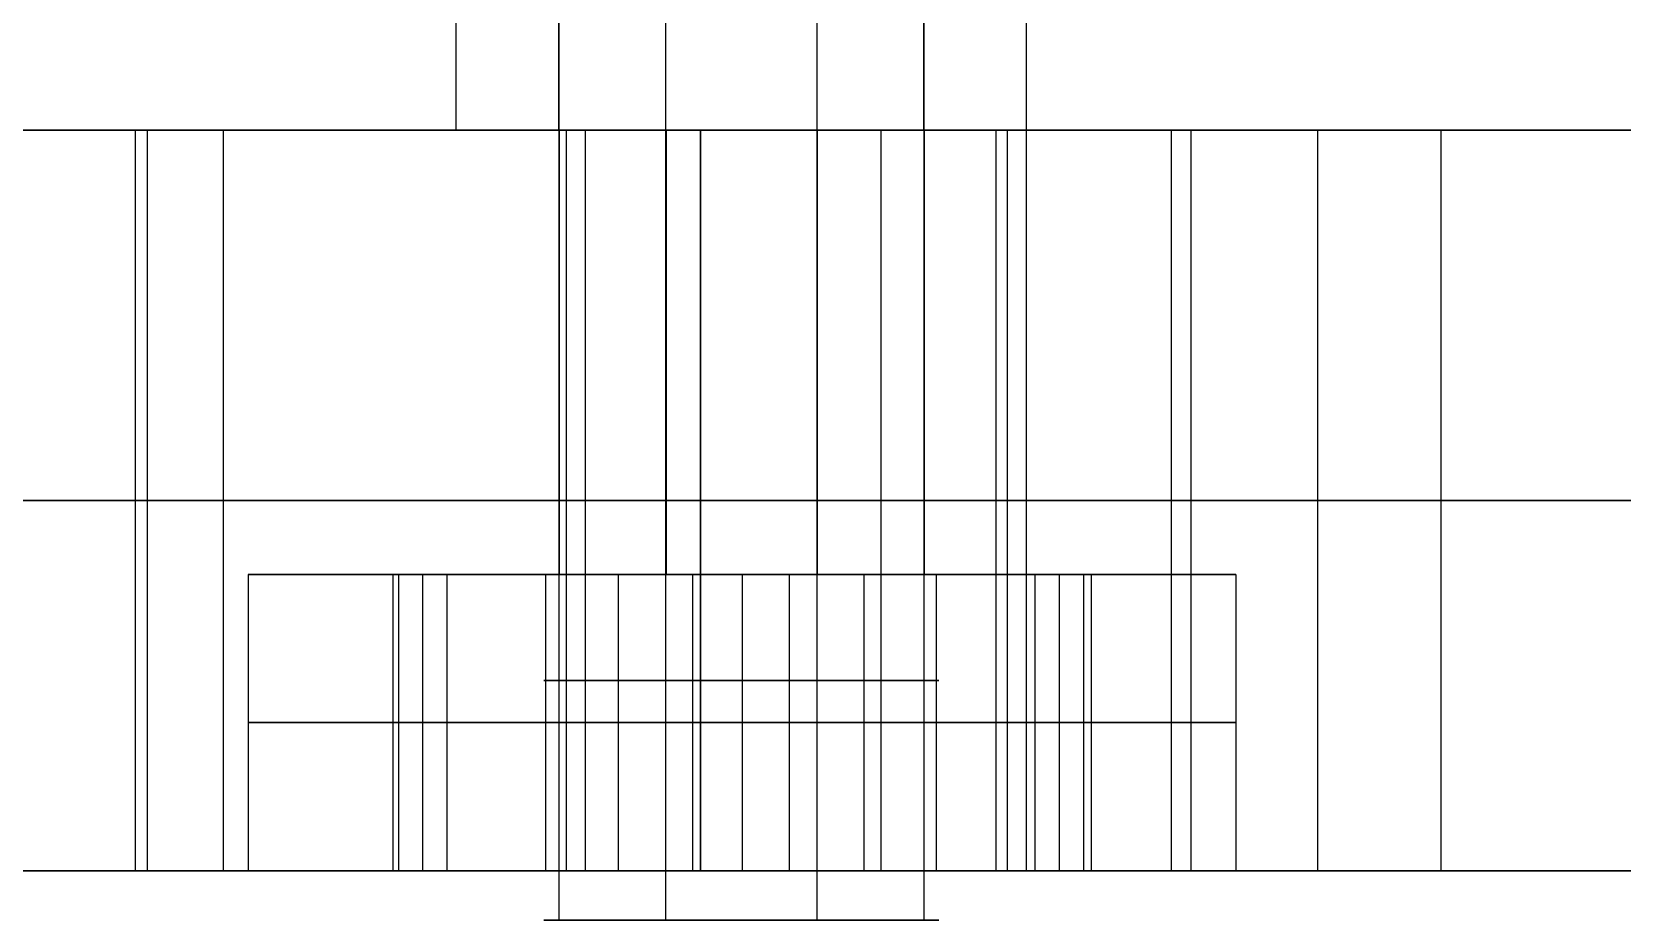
# Model space of a CAD drawing. Header units: millimetres. Extents: x 565 to 905, y -1671 to 168.
# Drawn here: x 671.46 to 703.66, y -64.03 to -46.04 of the extents above; entities that cross this region are included whole.
import ezdxf

# ---------------------------------------------------------------- set-up
doc = ezdxf.new("R2010")
doc.units = ezdxf.units.MM
doc.header["$MEASUREMENT"] = 0
doc.layers.add('V3', color=7, linetype='Continuous', true_color=0x000000)
doc.layers.add('V3 - steel', color=7, linetype='Continuous', true_color=0x191919)

msp = doc.modelspace()

# ---------------------------------------------------------------- linework, layer by layer
at = {"layer": 'V3'}
for p, q in [((661.037, -48.028, 222.659), (731.756, -48.028, 222.659)), ((681.841, -57.028, 343.679), (675.841, -57.028, 343.679)), ((678.77, -57.028, 113.392), (683.013, -57.028, 109.149)), ((678.77, -57.028, 99.25), (683.013, -57.028, 103.492)), ((685.841, -57.028, 353.679), (685.841, -57.028, 347.679)), ((685.841, -57.028, 339.679), (685.841, -57.028, 333.679)), ((688.67, -57.028, 103.492), (692.913, -57.028, 99.25)), ((688.67, -57.028, 109.149), (692.913, -57.028, 113.392)), ((695.841, -57.028, 343.679), (689.841, -57.028, 343.679)), ((661.037, -63.028, 222.659), (724.252, -63.028, 222.659))]:
    msp.add_line(p, q, dxfattribs=at)
for points, weights in [([(582, -48.028, 225), (582, -48.028, 324.977), (673.562, -48.028, 365.123)], [1, 0.837124392241, 1]), ([(663.453, -48.028, 265.46), (670.7, -48.028, 262.458), (675.342, -48.028, 268.782)], [1.00000013843, 0.786796083036, 1.00000013843]), ([(675.342, -48.028, 181.218), (670.7, -48.028, 187.542), (663.453, -48.028, 184.54)], [0.999999994481, 0.786795788127, 0.999999994481]), ([(673.562, -48.028, 365.123), (697.5, -48.028, 375.618), (697.5, -48.028, 401.756)], [1, 0.837124392241, 1]), ([(675.342, -48.028, 268.782), (682.061, -48.028, 277.939), (691.218, -48.028, 284.658)], [1.00000013843, 0.988425694834, 1.00000013291]), ([(691.218, -48.028, 165.342), (682.061, -48.028, 172.061), (675.342, -48.028, 181.218)], [1, 0.988425558009, 0.999999994481]), ([(691.218, -48.028, 284.658), (697.542, -48.028, 289.3), (694.54, -48.028, 296.547)], [1.00000013291, 0.786795998705, 0.999999929581]), ([(694.54, -48.028, 153.453), (697.542, -48.028, 160.7), (691.218, -48.028, 165.342)], [1, 0.786795974122, 1]), ([(582, -55.528, 225), (582, -55.528, 324.977), (673.562, -55.528, 365.123)], [1, 0.837124392241, 1]), ([(663.453, -55.528, 265.46), (670.7, -55.528, 262.458), (675.342, -55.528, 268.782)], [1.00000013843, 0.786796083036, 1.00000013843]), ([(675.342, -55.528, 181.218), (670.7, -55.528, 187.542), (663.453, -55.528, 184.54)], [0.999999994481, 0.786795788127, 0.999999994481]), ([(673.562, -55.528, 365.123), (697.5, -55.528, 375.618), (697.5, -55.528, 401.756)], [1, 0.837124392241, 1]), ([(675.342, -55.528, 268.782), (682.061, -55.528, 277.939), (691.218, -55.528, 284.658)], [1.00000013843, 0.988425694834, 1.00000013291]), ([(691.218, -55.528, 165.342), (682.061, -55.528, 172.061), (675.342, -55.528, 181.218)], [1, 0.988425558009, 0.999999994481]), ([(691.218, -55.528, 284.658), (697.542, -55.528, 289.3), (694.54, -55.528, 296.547)], [1.00000013291, 0.786795998705, 0.999999929581]), ([(694.54, -55.528, 153.453), (697.542, -55.528, 160.7), (691.218, -55.528, 165.342)], [1, 0.786795974122, 1]), ([(582, -63.028, 225), (582, -63.028, 324.977), (673.562, -63.028, 365.123)], [1, 0.837124392241, 1]), ([(663.453, -63.028, 265.46), (670.7, -63.028, 262.458), (675.342, -63.028, 268.782)], [1.00000013843, 0.786796083036, 1.00000013843]), ([(675.342, -63.028, 181.218), (670.7, -63.028, 187.542), (663.453, -63.028, 184.54)], [0.999999994481, 0.786795788127, 0.999999994481]), ([(673.562, -63.028, 365.123), (697.5, -63.028, 375.618), (697.5, -63.028, 401.756)], [1, 0.837124392241, 1]), ([(675.342, -63.028, 268.782), (682.061, -63.028, 277.939), (691.218, -63.028, 284.658)], [1.00000013843, 0.988425694834, 1.00000013291]), ([(691.218, -63.028, 165.342), (682.061, -63.028, 172.061), (675.342, -63.028, 181.218)], [1, 0.988425558009, 0.999999994481]), ([(691.218, -63.028, 284.658), (697.542, -63.028, 289.3), (694.54, -63.028, 296.547)], [1.00000013291, 0.786795998705, 0.999999929581]), ([(694.54, -63.028, 153.453), (697.542, -63.028, 160.7), (691.218, -63.028, 165.342)], [1, 0.786795974122, 1])]:
    msp.add_rational_spline(points, weights, degree=2, dxfattribs=at)
for points in [[(602, -48.028), (735, -48.028), (868, -48.028)], [(602, -48.028, 15), (735, -48.028, 15), (868, -48.028, 15)], [(602, -48.028, 7.5), (735, -48.028, 7.5), (868, -48.028, 7.5)], [(602, -48.028, 15), (735, -48.028, 15), (868, -48.028, 15)], [(602, -48.028, 30), (735, -48.028, 30), (868, -48.028, 30)], [(602, -48.028, 22.5), (735, -48.028, 22.5), (868, -48.028, 22.5)], [(685, -48.028), (665, -48.028), (645, -48.028)], [(673.562, -63.028, 365.123), (673.562, -55.528, 365.123), (673.562, -48.028, 365.123)], [(673.804, -63.028, 315.2), (673.804, -55.528, 315.2), (673.804, -48.028, 315.2)], [(673.804, -63.028, 134.8), (673.804, -55.528, 134.8), (673.804, -48.028, 134.8)], [(675.342, -63.028, 268.782), (675.342, -55.528, 268.782), (675.342, -48.028, 268.782)], [(675.342, -63.028, 181.218), (675.342, -55.528, 181.218), (675.342, -48.028, 181.218)], [(682.146, -57.028, 107.852), (682.146, -52.528, 107.852), (682.146, -48.028, 107.852)], [(682.146, -57.028, 342.149), (682.146, -52.528, 342.149), (682.146, -48.028, 342.149)], [(682.287, -63.028, 316.504), (682.287, -55.528, 316.504), (682.287, -48.028, 316.504)], [(682.287, -63.028, 133.496), (682.287, -55.528, 133.496), (682.287, -48.028, 133.496)], [(682.674, -63.028, 277.326), (682.674, -55.528, 277.326), (682.674, -48.028, 277.326)], [(682.674, -63.028, 172.674), (682.674, -55.528, 172.674), (682.674, -48.028, 172.674)], [(684.311, -57.028, 102.625), (684.311, -52.528, 102.625), (684.311, -48.028, 102.625)], [(684.311, -57.028, 347.375), (684.311, -52.528, 347.375), (684.311, -48.028, 347.375)], [(685, -63.028, -15), (685, -55.528, -15), (685, -48.028, -15)], [(715, -48.028, -15), (700, -48.028, -15), (685, -48.028, -15)], [(685, -63.028), (685, -55.528), (685, -48.028)], [(685, -48.028, -15), (685, -48.028, -7.5), (685, -48.028)], [(685, -63.028, -7.5), (685, -55.528, -7.5), (685, -48.028, -7.5)], [(685, -48.028, -15), (685, -48.028, -7.5), (685, -48.028)], [(685, -48.028, -15), (685, -55.528, -15), (685, -63.028, -15)], [(715, -48.028, -15), (700, -48.028, -15), (685, -48.028, -15)], [(685, -48.028), (685, -55.528), (685, -63.028)], [(685, -48.028), (700, -48.028), (715, -48.028)], [(685, -48.028, -7.5), (685, -55.528, -7.5), (685, -63.028, -7.5)], [(687.372, -57.028, 110.016), (687.372, -52.528, 110.016), (687.372, -48.028, 110.016)], [(687.372, -57.028, 339.984), (687.372, -52.528, 339.984), (687.372, -48.028, 339.984)], [(688.657, -63.028, 310.751), (688.657, -55.528, 310.751), (688.657, -48.028, 310.751)], [(694.54, -48.028, 296.547), (691.598, -48.028, 303.649), (688.657, -48.028, 310.751)], [(688.657, -63.028, 139.249), (688.657, -55.528, 139.249), (688.657, -48.028, 139.249)], [(688.657, -48.028, 139.249), (691.598, -48.028, 146.351), (694.54, -48.028, 153.453)], [(689.537, -57.028, 345.21), (689.537, -52.528, 345.21), (689.537, -48.028, 345.21)], [(689.537, -57.028, 104.79), (689.537, -52.528, 104.79), (689.537, -48.028, 104.79)], [(690.985, -63.028, 379.876), (690.985, -55.528, 379.876), (690.985, -48.028, 379.876)], [(691.218, -63.028, 284.658), (691.218, -55.528, 284.658), (691.218, -48.028, 284.658)], [(691.218, -63.028, 165.342), (691.218, -55.528, 165.342), (691.218, -48.028, 165.342)], [(691.598, -63.028, 303.649), (691.598, -55.528, 303.649), (691.598, -48.028, 303.649)], [(691.598, -63.028, 146.351), (691.598, -55.528, 146.351), (691.598, -48.028, 146.351)], [(694.54, -63.028, 296.547), (694.54, -55.528, 296.547), (694.54, -48.028, 296.547)], [(694.54, -63.028, 153.453), (694.54, -55.528, 153.453), (694.54, -48.028, 153.453)], [(694.932, -63.028, 290.029), (694.932, -55.528, 290.029), (694.932, -48.028, 290.029)], [(694.932, -63.028, 159.971), (694.932, -55.528, 159.971), (694.932, -48.028, 159.971)], [(697.5, -63.028, 401.756), (697.5, -55.528, 401.756), (697.5, -48.028, 401.756)], [(697.5, -63.028, 415.319), (697.5, -55.528, 415.319), (697.5, -48.028, 415.319)], [(697.5, -48.028, 401.756), (697.5, -48.028, 408.538), (697.5, -48.028, 415.319)], [(697.5, -63.028, 408.538), (697.5, -55.528, 408.538), (697.5, -48.028, 408.538)], [(700, -63.028, -15), (700, -55.528, -15), (700, -48.028, -15)], [(685, -55.528), (665, -55.528), (645, -55.528)], [(715, -55.528, -15), (700, -55.528, -15), (685, -55.528, -15)], [(685, -55.528, -15), (685, -55.528, -7.5), (685, -55.528)], [(685, -55.528, -15), (685, -55.528, -7.5), (685, -55.528)], [(694.54, -55.528, 296.547), (691.598, -55.528, 303.649), (688.657, -55.528, 310.751)], [(688.657, -55.528, 139.249), (691.598, -55.528, 146.351), (694.54, -55.528, 153.453)], [(697.5, -55.528, 401.756), (697.5, -55.528, 408.538), (697.5, -55.528, 415.319)], [(675.841, -57.028, 343.679), (675.841, -60.028, 343.679), (675.841, -63.028, 343.679)], [(678.77, -57.028, 113.392), (678.77, -60.028, 113.392), (678.77, -63.028, 113.392)], [(678.77, -57.028, 99.25), (678.77, -60.028, 99.25), (678.77, -63.028, 99.25)], [(685.841, -57.028, 333.679), (685.841, -60.028, 333.679), (685.841, -63.028, 333.679)], [(685.841, -57.028, 353.679), (685.841, -60.028, 353.679), (685.841, -63.028, 353.679)], [(692.913, -57.028, 99.25), (692.913, -60.028, 99.25), (692.913, -63.028, 99.25)], [(692.913, -57.028, 113.392), (692.913, -60.028, 113.392), (692.913, -63.028, 113.392)], [(695.841, -57.028, 343.679), (695.841, -60.028, 343.679), (695.841, -63.028, 343.679)], [(685, -63.028), (665, -63.028), (645, -63.028)], [(715, -63.028, -15), (700, -63.028, -15), (685, -63.028, -15)], [(685, -63.028, -15), (685, -63.028, -7.5), (685, -63.028)], [(685, -63.028, -15), (685, -63.028, -7.5), (685, -63.028)], [(685, -63.028, -15), (700, -63.028, -15), (715, -63.028, -15)], [(685, -63.028), (700, -63.028), (715, -63.028)], [(694.54, -63.028, 296.547), (691.598, -63.028, 303.649), (688.657, -63.028, 310.751)], [(688.657, -63.028, 139.249), (691.598, -63.028, 146.351), (694.54, -63.028, 153.453)], [(697.5, -63.028, 401.756), (697.5, -63.028, 408.538), (697.5, -63.028, 415.319)]]:
    msp.add_open_spline(points, degree=2, dxfattribs=at)
for points, weights, knots in [([(688.657, -48.028, 310.751), (686.838, -48.028, 315.141), (682.287, -48.028, 316.504), (677.735, -48.028, 317.867), (673.804, -48.028, 315.2), (656.524, -48.028, 303.476), (644.8, -48.028, 286.196), (642.133, -48.028, 282.265), (643.496, -48.028, 277.713), (644.859, -48.028, 273.162), (649.249, -48.028, 271.343)], [1, 0.903232170105, 1.00000004614, 0.903232147034, 1.00000004614, 0.982140243799, 1.00000004614, 0.903232276531, 1.00000013843, 0.903232230389, 1.00000013843], [2592.841646, 2592.841646, 2592.841646, 2601.712728, 2601.712728, 2610.583812, 2610.583812, 2651.846574, 2651.846574, 2660.717655, 2660.717655, 2669.58874, 2669.58874, 2669.58874]), ([(649.249, -48.028, 178.657), (644.859, -48.028, 176.838), (643.496, -48.028, 172.287), (642.133, -48.028, 167.735), (644.8, -48.028, 163.804), (656.524, -48.028, 146.524), (673.804, -48.028, 134.8), (677.735, -48.028, 132.133), (682.287, -48.028, 133.496), (686.838, -48.028, 134.859), (688.657, -48.028, 139.249)], [1, 0.903232105356, 1, 0.903232151499, 0.999999907715, 0.982140107843, 0.999999907715, 0.903232151499, 1, 0.903232105356, 1], [2927.449786, 2927.449786, 2927.449786, 2936.320871, 2936.320871, 2945.191951, 2945.191951, 2986.454714, 2986.454714, 2995.325794, 2995.325794, 3004.196879, 3004.196879, 3004.196879]), ([(689.537, -48.028, 345.21), (688.006, -48.028, 348.905), (684.311, -48.028, 347.375), (680.615, -48.028, 345.844), (682.146, -48.028, 342.149), (683.677, -48.028, 338.453), (687.372, -48.028, 339.984), (691.068, -48.028, 341.514), (689.537, -48.028, 345.21)], [0.999999860338, 0.707106851018, 1, 0.707106781187, 1, 0.707106781187, 1, 0.707106781187, 1], [3577.887452, 3577.887452, 3577.887452, 3584.170636, 3584.170636, 3590.453822, 3590.453822, 3596.737008, 3596.737008, 3603.020193, 3603.020193, 3603.020193]), ([(682.146, -48.028, 107.852), (680.615, -48.028, 104.156), (684.311, -48.028, 102.625), (688.006, -48.028, 101.095), (689.537, -48.028, 104.79), (691.068, -48.028, 108.486), (687.372, -48.028, 110.016), (683.677, -48.028, 111.547), (682.146, -48.028, 107.852)], [1, 0.707106781187, 1, 0.707106781187, 1, 0.707106781187, 1, 0.707106851018, 0.999999860338], [3653.285676, 3653.285676, 3653.285676, 3659.568862, 3659.568862, 3665.852047, 3665.852047, 3672.135233, 3672.135233, 3678.418417, 3678.418417, 3678.418417]), ([(697.5, -48.028, 415.319), (697.5, -48.028, 434.48), (711.313, -48.028, 447.759), (725.126, -48.028, 461.039), (744.272, -48.028, 460.284)], [1, 0.920066619709, 1, 0.920066619709, 1], [867.97622, 867.97622, 867.97622, 904.205344, 904.205344, 940.434468, 940.434468, 940.434468]), ([(688.657, -55.528, 310.751), (686.838, -55.528, 315.141), (682.287, -55.528, 316.504), (677.735, -55.528, 317.867), (673.804, -55.528, 315.2), (656.524, -55.528, 303.476), (644.8, -55.528, 286.196), (642.133, -55.528, 282.265), (643.496, -55.528, 277.713), (644.859, -55.528, 273.162), (649.249, -55.528, 271.343)], [1, 0.903232170105, 1.00000004614, 0.903232147034, 1.00000004614, 0.982140243799, 1.00000004614, 0.903232276531, 1.00000013843, 0.903232230389, 1.00000013843], [2592.841646, 2592.841646, 2592.841646, 2601.712728, 2601.712728, 2610.583812, 2610.583812, 2651.846574, 2651.846574, 2660.717655, 2660.717655, 2669.58874, 2669.58874, 2669.58874]), ([(649.249, -55.528, 178.657), (644.859, -55.528, 176.838), (643.496, -55.528, 172.287), (642.133, -55.528, 167.735), (644.8, -55.528, 163.804), (656.524, -55.528, 146.524), (673.804, -55.528, 134.8), (677.735, -55.528, 132.133), (682.287, -55.528, 133.496), (686.838, -55.528, 134.859), (688.657, -55.528, 139.249)], [1, 0.903232105356, 1, 0.903232151499, 0.999999907715, 0.982140107843, 0.999999907715, 0.903232151499, 1, 0.903232105356, 1], [2927.449786, 2927.449786, 2927.449786, 2936.320871, 2936.320871, 2945.191951, 2945.191951, 2986.454714, 2986.454714, 2995.325794, 2995.325794, 3004.196879, 3004.196879, 3004.196879]), ([(682.146, -55.528, 107.852), (680.615, -55.528, 104.156), (684.311, -55.528, 102.625), (688.006, -55.528, 101.095), (689.537, -55.528, 104.79), (691.068, -55.528, 108.486), (687.372, -55.528, 110.016), (683.677, -55.528, 111.547), (682.146, -55.528, 107.852)], [1, 0.707106781187, 1, 0.707106781187, 1, 0.707106781187, 1, 0.707106851018, 0.999999860338], [3653.285676, 3653.285676, 3653.285676, 3659.568862, 3659.568862, 3665.852047, 3665.852047, 3672.135233, 3672.135233, 3678.418417, 3678.418417, 3678.418417]), ([(689.537, -55.528, 345.21), (688.006, -55.528, 348.905), (684.311, -55.528, 347.375), (680.615, -55.528, 345.844), (682.146, -55.528, 342.149), (683.677, -55.528, 338.453), (687.372, -55.528, 339.984), (691.068, -55.528, 341.514), (689.537, -55.528, 345.21)], [0.999999860338, 0.707106851018, 1, 0.707106781187, 1, 0.707106781187, 1, 0.707106781187, 1], [3577.887452, 3577.887452, 3577.887452, 3584.170636, 3584.170636, 3590.453822, 3590.453822, 3596.737008, 3596.737008, 3603.020193, 3603.020193, 3603.020193]), ([(697.5, -55.528, 415.319), (697.5, -55.528, 434.48), (711.313, -55.528, 447.759), (725.126, -55.528, 461.039), (744.272, -55.528, 460.284)], [1, 0.920066619709, 1, 0.920066619709, 1], [867.97622, 867.97622, 867.97622, 904.205344, 904.205344, 940.434468, 940.434468, 940.434468]), ([(692.913, -57.028, 99.25), (699.984, -57.028, 106.321), (692.913, -57.028, 113.392), (685.841, -57.028, 120.463), (678.77, -57.028, 113.392), (671.699, -57.028, 106.321), (678.77, -57.028, 99.25), (685.841, -57.028, 92.179), (692.913, -57.028, 99.25)], [1, 0.707106781187, 1, 0.707106781187, 1, 0.707106781187, 1, 0.707106781187, 1], [-62.831853, -62.831853, -62.831853, -47.12389, -47.12389, -31.415927, -31.415927, -15.707963, -15.707963, 0, 0, 0]), ([(675.841, -57.028, 343.679), (675.841, -57.028, 333.679), (685.841, -57.028, 333.679), (695.841, -57.028, 333.679), (695.841, -57.028, 343.679), (695.841, -57.028, 353.679), (685.841, -57.028, 353.679), (675.841, -57.028, 353.679), (675.841, -57.028, 343.679)], [1, 0.707106781187, 1, 0.707106781187, 1, 0.707106781187, 1, 0.707106781187, 1], [-62.831853, -62.831853, -62.831853, -47.12389, -47.12389, -31.415927, -31.415927, -15.707963, -15.707963, 0, 0, 0]), ([(682.146, -57.028, 107.852), (683.677, -57.028, 111.547), (687.372, -57.028, 110.016), (691.068, -57.028, 108.486), (689.537, -57.028, 104.79), (688.006, -57.028, 101.095), (684.311, -57.028, 102.625), (680.615, -57.028, 104.156), (682.146, -57.028, 107.852)], [0.999999720675, 0.707106920849, 1, 0.707106781187, 1, 0.707106781187, 1, 0.707106781187, 1], [-3678.418417, -3678.418417, -3678.418417, -3672.135234, -3672.135234, -3665.852048, -3665.852048, -3659.568862, -3659.568862, -3653.285676, -3653.285676, -3653.285676]), ([(689.537, -57.028, 345.21), (691.068, -57.028, 341.514), (687.372, -57.028, 339.984), (683.677, -57.028, 338.453), (682.146, -57.028, 342.149), (680.615, -57.028, 345.844), (684.311, -57.028, 347.375), (688.006, -57.028, 348.905), (689.537, -57.028, 345.21)], [1, 0.707106781187, 1, 0.707106781187, 1, 0.707106781187, 1, 0.707106851018, 0.999999860338], [-3603.020193, -3603.020193, -3603.020193, -3596.737008, -3596.737008, -3590.453822, -3590.453822, -3584.170636, -3584.170636, -3577.887452, -3577.887452, -3577.887452]), ([(692.913, -60.028, 99.25), (699.984, -60.028, 106.321), (692.913, -60.028, 113.392), (685.841, -60.028, 120.463), (678.77, -60.028, 113.392), (671.699, -60.028, 106.321), (678.77, -60.028, 99.25), (685.841, -60.028, 92.179), (692.913, -60.028, 99.25)], [1, 0.707106781187, 1, 0.707106781187, 1, 0.707106781187, 1, 0.707106781187, 1], [-62.831853, -62.831853, -62.831853, -47.12389, -47.12389, -31.415927, -31.415927, -15.707963, -15.707963, 0, 0, 0]), ([(675.841, -60.028, 343.679), (675.841, -60.028, 333.679), (685.841, -60.028, 333.679), (695.841, -60.028, 333.679), (695.841, -60.028, 343.679), (695.841, -60.028, 353.679), (685.841, -60.028, 353.679), (675.841, -60.028, 353.679), (675.841, -60.028, 343.679)], [1, 0.707106781187, 1, 0.707106781187, 1, 0.707106781187, 1, 0.707106781187, 1], [-62.831853, -62.831853, -62.831853, -47.12389, -47.12389, -31.415927, -31.415927, -15.707963, -15.707963, 0, 0, 0]), ([(688.657, -63.028, 310.751), (686.838, -63.028, 315.141), (682.287, -63.028, 316.504), (677.735, -63.028, 317.867), (673.804, -63.028, 315.2), (656.524, -63.028, 303.476), (644.8, -63.028, 286.196), (642.133, -63.028, 282.265), (643.496, -63.028, 277.713), (644.859, -63.028, 273.162), (649.249, -63.028, 271.343)], [1, 0.903232170105, 1.00000004614, 0.903232147034, 1.00000004614, 0.982140243799, 1.00000004614, 0.903232276531, 1.00000013843, 0.903232230389, 1.00000013843], [2592.841646, 2592.841646, 2592.841646, 2601.712728, 2601.712728, 2610.583812, 2610.583812, 2651.846574, 2651.846574, 2660.717655, 2660.717655, 2669.58874, 2669.58874, 2669.58874]), ([(649.249, -63.028, 178.657), (644.859, -63.028, 176.838), (643.496, -63.028, 172.287), (642.133, -63.028, 167.735), (644.8, -63.028, 163.804), (656.524, -63.028, 146.524), (673.804, -63.028, 134.8), (677.735, -63.028, 132.133), (682.287, -63.028, 133.496), (686.838, -63.028, 134.859), (688.657, -63.028, 139.249)], [1, 0.903232105356, 1, 0.903232151499, 0.999999907715, 0.982140107843, 0.999999907715, 0.903232151499, 1, 0.903232105356, 1], [2927.449786, 2927.449786, 2927.449786, 2936.320871, 2936.320871, 2945.191951, 2945.191951, 2986.454714, 2986.454714, 2995.325794, 2995.325794, 3004.196879, 3004.196879, 3004.196879]), ([(692.913, -63.028, 99.25), (699.984, -63.028, 106.321), (692.913, -63.028, 113.392), (685.841, -63.028, 120.463), (678.77, -63.028, 113.392), (671.699, -63.028, 106.321), (678.77, -63.028, 99.25), (685.841, -63.028, 92.179), (692.913, -63.028, 99.25)], [1, 0.707106781187, 1, 0.707106781187, 1, 0.707106781187, 1, 0.707106781187, 1], [-62.831853, -62.831853, -62.831853, -47.12389, -47.12389, -31.415927, -31.415927, -15.707963, -15.707963, 0, 0, 0]), ([(675.841, -63.028, 343.679), (675.841, -63.028, 333.679), (685.841, -63.028, 333.679), (695.841, -63.028, 333.679), (695.841, -63.028, 343.679), (695.841, -63.028, 353.679), (685.841, -63.028, 353.679), (675.841, -63.028, 353.679), (675.841, -63.028, 343.679)], [1, 0.707106781187, 1, 0.707106781187, 1, 0.707106781187, 1, 0.707106781187, 1], [-62.831853, -62.831853, -62.831853, -47.12389, -47.12389, -31.415927, -31.415927, -15.707963, -15.707963, 0, 0, 0]), ([(697.5, -63.028, 415.319), (697.5, -63.028, 434.48), (711.313, -63.028, 447.759), (725.126, -63.028, 461.039), (744.272, -63.028, 460.284)], [1, 0.920066619709, 1, 0.920066619709, 1], [867.97622, 867.97622, 867.97622, 904.205344, 904.205344, 940.434468, 940.434468, 940.434468])]:
    msp.add_rational_spline(points, weights, degree=2, knots=knots, dxfattribs=at)
at = {"layer": 'V3 - steel'}
for p, q in [((682.13, -57.028, 107.812), (678.891, -57.028, 109.154)), ((678.891, -57.028, 340.846), (682.13, -57.028, 342.188)), ((679.381, -63.028, 105.433), (679.381, -57.028, 105.433)), ((679.381, -63.028, 344.567), (679.381, -57.028, 344.567)), ((681.868, -63.028, 111.438), (681.868, -57.028, 111.438)), ((681.868, -63.028, 338.562), (681.868, -57.028, 338.562)), ((683.338, -63.028, 100.276), (683.338, -57.028, 100.276)), ((683.338, -57.028, 100.276), (684.294, -57.028, 102.586)), ((683.338, -63.028, 349.724), (683.338, -57.028, 349.724)), ((683.338, -57.028, 349.724), (684.294, -57.028, 347.414)), ((687.356, -57.028, 109.977), (688.313, -57.028, 112.287)), ((687.356, -57.028, 340.023), (688.313, -57.028, 337.713)), ((688.313, -63.028, 112.287), (688.313, -57.028, 112.287)), ((688.313, -63.028, 337.713), (688.313, -57.028, 337.713)), ((692.759, -57.028, 103.409), (689.521, -57.028, 104.751)), ((689.521, -57.028, 345.249), (692.759, -57.028, 346.591)), ((689.782, -63.028, 101.125), (689.782, -57.028, 101.125)), ((689.782, -63.028, 348.875), (689.782, -57.028, 348.875)), ((692.27, -63.028, 107.13), (692.27, -57.028, 107.13)), ((692.27, -63.028, 342.87), (692.27, -57.028, 342.87)), ((679.871, -60.028, 101.712), (678.891, -60.028, 109.154)), ((678.891, -60.028, 109.154), (684.846, -60.028, 113.723)), ((684.846, -60.028, 336.277), (678.891, -60.028, 340.846)), ((678.891, -60.028, 340.846), (679.871, -60.028, 348.288)), ((686.805, -60.028, 98.84), (679.871, -60.028, 101.712)), ((679.871, -60.028, 348.288), (686.805, -60.028, 351.16)), ((684.846, -60.028, 113.723), (691.78, -60.028, 110.851)), ((691.78, -60.028, 339.149), (684.846, -60.028, 336.277)), ((692.759, -60.028, 103.409), (686.805, -60.028, 98.84)), ((686.805, -60.028, 351.16), (692.759, -60.028, 346.591)), ((691.78, -60.028, 110.851), (692.759, -60.028, 103.409)), ((692.759, -60.028, 346.591), (691.78, -60.028, 339.149)), ((682.13, -63.028, 107.812), (678.891, -63.028, 109.154)), ((678.891, -63.028, 340.846), (682.13, -63.028, 342.188)), ((683.338, -63.028, 100.276), (684.294, -63.028, 102.586)), ((683.338, -63.028, 349.724), (684.294, -63.028, 347.414)), ((687.356, -63.028, 109.977), (688.313, -63.028, 112.287)), ((687.356, -63.028, 340.023), (688.313, -63.028, 337.713)), ((692.759, -63.028, 103.409), (689.521, -63.028, 104.751)), ((689.521, -63.028, 345.249), (692.759, -63.028, 346.591)), ((682.13, -64.028, 107.812), (689.521, -64.028, 104.751)), ((689.521, -64.028, 345.249), (682.13, -64.028, 342.188)), ((684.294, -64.028, 102.586), (687.356, -64.028, 109.977)), ((684.294, -64.028, 347.414), (687.356, -64.028, 340.023))]:
    msp.add_line(p, q, dxfattribs=at)
for points in [[(682.13, -19.028, 107.812), (682.13, -41.528, 107.812), (682.13, -64.028, 107.812)], [(682.13, -19.028, 342.188), (682.13, -41.528, 342.188), (682.13, -64.028, 342.188)], [(684.294, -19.028, 102.586), (684.294, -41.528, 102.586), (684.294, -64.028, 102.586)], [(684.294, -19.028, 347.414), (684.294, -41.528, 347.414), (684.294, -64.028, 347.414)], [(687.356, -19.028, 109.977), (687.356, -41.528, 109.977), (687.356, -64.028, 109.977)], [(687.356, -19.028, 340.023), (687.356, -41.528, 340.023), (687.356, -64.028, 340.023)], [(689.521, -19.028, 104.751), (689.521, -41.528, 104.751), (689.521, -64.028, 104.751)], [(689.521, -19.028, 345.249), (689.521, -41.528, 345.249), (689.521, -64.028, 345.249)], [(680.051, -48.028, 341.327), (680.051, -38.028, 341.327), (680.051, -28.028, 341.327)], [(682.13, -48.028, 342.188), (682.13, -38.028, 342.188), (682.13, -28.028, 342.188)], [(689.521, -48.028, 104.751), (689.521, -38.028, 104.751), (689.521, -28.028, 104.751)], [(691.599, -48.028, 103.89), (691.599, -38.028, 103.89), (691.599, -28.028, 103.89)], [(678.891, -63.028, 109.154), (678.891, -60.028, 109.154), (678.891, -57.028, 109.154)], [(679.871, -57.028, 101.712), (679.381, -57.028, 105.433), (678.891, -57.028, 109.154)], [(678.891, -57.028, 109.154), (681.868, -57.028, 111.438), (684.846, -57.028, 113.723)], [(678.891, -63.028, 340.846), (678.891, -60.028, 340.846), (678.891, -57.028, 340.846)], [(684.846, -57.028, 336.277), (681.868, -57.028, 338.562), (678.891, -57.028, 340.846)], [(678.891, -57.028, 340.846), (679.381, -57.028, 344.567), (679.871, -57.028, 348.288)], [(679.871, -63.028, 101.712), (679.871, -60.028, 101.712), (679.871, -57.028, 101.712)], [(686.805, -57.028, 98.84), (683.338, -57.028, 100.276), (679.871, -57.028, 101.712)], [(679.871, -63.028, 348.288), (679.871, -60.028, 348.288), (679.871, -57.028, 348.288)], [(679.871, -57.028, 348.288), (683.338, -57.028, 349.724), (686.805, -57.028, 351.16)], [(682.13, -57.028, 107.812), (682.13, -60.028, 107.812), (682.13, -63.028, 107.812)], [(682.13, -57.028, 342.188), (682.13, -60.028, 342.188), (682.13, -63.028, 342.188)], [(684.294, -57.028, 102.586), (684.294, -60.028, 102.586), (684.294, -63.028, 102.586)], [(684.294, -57.028, 347.414), (684.294, -60.028, 347.414), (684.294, -63.028, 347.414)], [(684.846, -57.028, 113.723), (688.313, -57.028, 112.287), (691.78, -57.028, 110.851)], [(684.846, -63.028, 113.723), (684.846, -60.028, 113.723), (684.846, -57.028, 113.723)], [(684.846, -63.028, 336.277), (684.846, -60.028, 336.277), (684.846, -57.028, 336.277)], [(691.78, -57.028, 339.149), (688.313, -57.028, 337.713), (684.846, -57.028, 336.277)], [(686.805, -63.028, 98.84), (686.805, -60.028, 98.84), (686.805, -57.028, 98.84)], [(692.759, -57.028, 103.409), (689.782, -57.028, 101.125), (686.805, -57.028, 98.84)], [(686.805, -63.028, 351.16), (686.805, -60.028, 351.16), (686.805, -57.028, 351.16)], [(686.805, -57.028, 351.16), (689.782, -57.028, 348.875), (692.759, -57.028, 346.591)], [(687.356, -57.028, 109.977), (687.356, -60.028, 109.977), (687.356, -63.028, 109.977)], [(687.356, -57.028, 340.023), (687.356, -60.028, 340.023), (687.356, -63.028, 340.023)], [(689.521, -57.028, 104.751), (689.521, -60.028, 104.751), (689.521, -63.028, 104.751)], [(689.521, -57.028, 345.249), (689.521, -60.028, 345.249), (689.521, -63.028, 345.249)], [(691.78, -63.028, 110.851), (691.78, -60.028, 110.851), (691.78, -57.028, 110.851)], [(691.78, -57.028, 110.851), (692.27, -57.028, 107.13), (692.759, -57.028, 103.409)], [(691.78, -63.028, 339.149), (691.78, -60.028, 339.149), (691.78, -57.028, 339.149)], [(692.759, -57.028, 346.591), (692.27, -57.028, 342.87), (691.78, -57.028, 339.149)], [(692.759, -63.028, 103.409), (692.759, -60.028, 103.409), (692.759, -57.028, 103.409)], [(692.759, -63.028, 346.591), (692.759, -60.028, 346.591), (692.759, -57.028, 346.591)], [(679.871, -63.028, 101.712), (679.381, -63.028, 105.433), (678.891, -63.028, 109.154)], [(678.891, -63.028, 109.154), (681.868, -63.028, 111.438), (684.846, -63.028, 113.723)], [(684.846, -63.028, 336.277), (681.868, -63.028, 338.562), (678.891, -63.028, 340.846)], [(678.891, -63.028, 340.846), (679.381, -63.028, 344.567), (679.871, -63.028, 348.288)], [(686.805, -63.028, 98.84), (683.338, -63.028, 100.276), (679.871, -63.028, 101.712)], [(679.871, -63.028, 348.288), (683.338, -63.028, 349.724), (686.805, -63.028, 351.16)], [(684.846, -63.028, 113.723), (688.313, -63.028, 112.287), (691.78, -63.028, 110.851)], [(691.78, -63.028, 339.149), (688.313, -63.028, 337.713), (684.846, -63.028, 336.277)], [(692.759, -63.028, 103.409), (689.782, -63.028, 101.125), (686.805, -63.028, 98.84)], [(686.805, -63.028, 351.16), (689.782, -63.028, 348.875), (692.759, -63.028, 346.591)], [(691.78, -63.028, 110.851), (692.27, -63.028, 107.13), (692.759, -63.028, 103.409)], [(692.759, -63.028, 346.591), (692.27, -63.028, 342.87), (691.78, -63.028, 339.149)]]:
    msp.add_open_spline(points, degree=2, dxfattribs=at)
for points, knots in [([(691.599, -48.028, 103.89), (689.208, -48.028, 98.115), (683.433, -48.028, 100.507), (677.659, -48.028, 102.899), (680.051, -48.028, 108.673), (682.443, -48.028, 114.447), (688.217, -48.028, 112.056), (693.991, -48.028, 109.664), (691.599, -48.028, 103.89)], [0, 0, 0, 9.817477, 9.817477, 19.634954, 19.634954, 29.452431, 29.452431, 39.269908, 39.269908, 39.269908]), ([(680.051, -48.028, 341.327), (677.659, -48.028, 347.101), (683.433, -48.028, 349.493), (689.208, -48.028, 351.885), (691.599, -48.028, 346.11), (693.991, -48.028, 340.336), (688.217, -48.028, 337.944), (682.443, -48.028, 335.552), (680.051, -48.028, 341.327)], [0, 0, 0, 9.817477, 9.817477, 19.634954, 19.634954, 29.452431, 29.452431, 39.269908, 39.269908, 39.269908]), ([(689.521, -48.028, 104.751), (691.051, -48.028, 108.446), (687.356, -48.028, 109.977), (683.66, -48.028, 111.508), (682.13, -48.028, 107.812), (680.599, -48.028, 104.117), (684.294, -48.028, 102.586), (687.99, -48.028, 101.055), (689.521, -48.028, 104.751)], [39.269908, 39.269908, 39.269908, 45.553093, 45.553093, 51.836279, 51.836279, 58.119464, 58.119464, 64.402649, 64.402649, 64.402649]), ([(682.13, -48.028, 342.188), (683.66, -48.028, 338.492), (687.356, -48.028, 340.023), (691.051, -48.028, 341.554), (689.521, -48.028, 345.249), (687.99, -48.028, 348.945), (684.294, -48.028, 347.414), (680.599, -48.028, 345.883), (682.13, -48.028, 342.188)], [39.269908, 39.269908, 39.269908, 45.553093, 45.553093, 51.836279, 51.836279, 58.119464, 58.119464, 64.402649, 64.402649, 64.402649]), ([(689.521, -57.028, 104.751), (691.051, -57.028, 108.446), (687.356, -57.028, 109.977), (683.66, -57.028, 111.508), (682.13, -57.028, 107.812), (680.599, -57.028, 104.117), (684.294, -57.028, 102.586), (687.99, -57.028, 101.055), (689.521, -57.028, 104.751)], [0, 0, 0, 6.283185, 6.283185, 12.566371, 12.566371, 18.849556, 18.849556, 25.132741, 25.132741, 25.132741]), ([(682.13, -57.028, 342.188), (683.66, -57.028, 338.492), (687.356, -57.028, 340.023), (691.051, -57.028, 341.554), (689.521, -57.028, 345.249), (687.99, -57.028, 348.945), (684.294, -57.028, 347.414), (680.599, -57.028, 345.883), (682.13, -57.028, 342.188)], [0, 0, 0, 6.283185, 6.283185, 12.566371, 12.566371, 18.849556, 18.849556, 25.132741, 25.132741, 25.132741]), ([(689.521, -59.171, 104.751), (691.051, -59.171, 108.446), (687.356, -59.171, 109.977), (683.66, -59.171, 111.508), (682.13, -59.171, 107.812), (680.599, -59.171, 104.117), (684.294, -59.171, 102.586), (687.99, -59.171, 101.055), (689.521, -59.171, 104.751)], [0, 0, 0, 6.283185, 6.283185, 12.566371, 12.566371, 18.849556, 18.849556, 25.132741, 25.132741, 25.132741]), ([(682.13, -59.171, 342.188), (683.66, -59.171, 338.492), (687.356, -59.171, 340.023), (691.051, -59.171, 341.554), (689.521, -59.171, 345.249), (687.99, -59.171, 348.945), (684.294, -59.171, 347.414), (680.599, -59.171, 345.883), (682.13, -59.171, 342.188)], [0, 0, 0, 6.283185, 6.283185, 12.566371, 12.566371, 18.849556, 18.849556, 25.132741, 25.132741, 25.132741]), ([(689.521, -63.028, 104.751), (691.051, -63.028, 108.446), (687.356, -63.028, 109.977), (683.66, -63.028, 111.508), (682.13, -63.028, 107.812), (680.599, -63.028, 104.117), (684.294, -63.028, 102.586), (687.99, -63.028, 101.055), (689.521, -63.028, 104.751)], [0, 0, 0, 6.283185, 6.283185, 12.566371, 12.566371, 18.849556, 18.849556, 25.132741, 25.132741, 25.132741]), ([(682.13, -63.028, 342.188), (683.66, -63.028, 338.492), (687.356, -63.028, 340.023), (691.051, -63.028, 341.554), (689.521, -63.028, 345.249), (687.99, -63.028, 348.945), (684.294, -63.028, 347.414), (680.599, -63.028, 345.883), (682.13, -63.028, 342.188)], [0, 0, 0, 6.283185, 6.283185, 12.566371, 12.566371, 18.849556, 18.849556, 25.132741, 25.132741, 25.132741]), ([(689.521, -64.028, 104.751), (691.051, -64.028, 108.446), (687.356, -64.028, 109.977), (683.66, -64.028, 111.508), (682.13, -64.028, 107.812), (680.599, -64.028, 104.117), (684.294, -64.028, 102.586), (687.99, -64.028, 101.055), (689.521, -64.028, 104.751)], [0, 0, 0, 6.283185, 6.283185, 12.566371, 12.566371, 18.849556, 18.849556, 25.132741, 25.132741, 25.132741]), ([(682.13, -64.028, 342.188), (683.66, -64.028, 338.492), (687.356, -64.028, 340.023), (691.051, -64.028, 341.554), (689.521, -64.028, 345.249), (687.99, -64.028, 348.945), (684.294, -64.028, 347.414), (680.599, -64.028, 345.883), (682.13, -64.028, 342.188)], [0, 0, 0, 6.283185, 6.283185, 12.566371, 12.566371, 18.849556, 18.849556, 25.132741, 25.132741, 25.132741])]:
    msp.add_rational_spline(points, [1, 0.707106781187, 1, 0.707106781187, 1, 0.707106781187, 1, 0.707106781187, 1], degree=2, knots=knots, dxfattribs=at)

doc.saveas('drawing.dxf')
